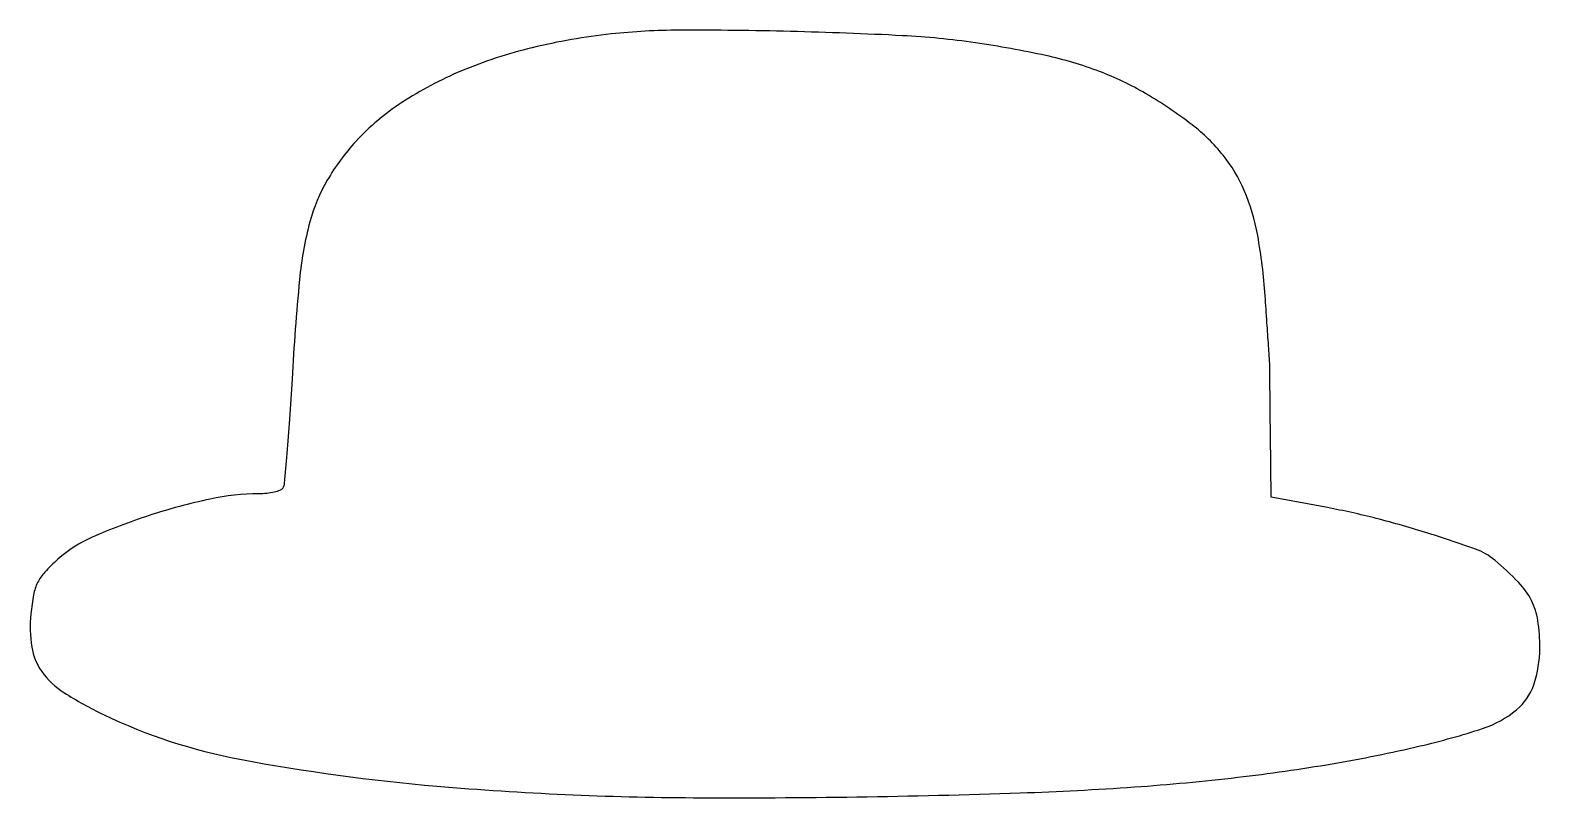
# Model space of a CAD drawing. Extents: x 0 to 253, y 0 to 129.
import ezdxf

# ---------------------------------------------------------------- set-up
doc = ezdxf.new("R2010")
doc.units = 0

msp = doc.modelspace()

# ---------------------------------------------------------------- linework, layer by layer
msp.add_lwpolyline([(97.5, 128.00647, 0.032203), (84.250773, 125.700227, 0.040392), (72.409325, 121.809402, 0.044627), (62.430214, 116.519971, 0.062983), (54.756922, 110.02542, 0.053464), (49.943802, 103.503622, 0.066624), (47.041998, 96.56104, 0.042235), (45.295912, 86.879395, 0.009581), (44.046749, 70.222082, -0.002944), (43.634126, 63.529924, -0.004505), (43.189994, 57.734004, -0.001672), (42.747178, 52.76241, -0.115863), (42.482746, 51.972082, -0.160858), (42.034741, 51.59608, -0.035121), (41.062115, 51.285549, -0.033172), (39.832764, 51.071348, -0.026553), (38.490204, 51, 0.053259), (30.323185, 50.127588, 0.025436), (20.117865, 47.372324, 0.024735), (10.558361, 43.730199, 0.079344), (4.844704, 40.053128, 0.023759), (2.643741, 37.885797, 0.071565), (1.452324, 36.154359, 0.069022), (0.774434, 34.122303, 0.021023), (0.31394, 30.904067, 0.063361), (0.460764, 25.358187, 0.118733), (2.154308, 21.230923, 0.094498), (5.859924, 17.732684, 0.030343), (12.5, 14.04013, 0.065258), (35.305498, 6.570695, 0.025256), (68.320508, 2.063395, 0.020058), (111.268312, 0.126305, 0.009848), (166, 0.932745, 0.008813), (185.105213, 1.928138, 0.011767), (202.397752, 3.544662, 0.012828), (218.235662, 5.815292, 0.015533), (232.948518, 8.784158, 0.021775), (243.407027, 11.720556, 0.092431), (249.081105, 14.832126, 0.141628), (251.975765, 19.031885, 0.079904), (252.985258, 25.1849, 0.037224), (252.655521, 29.803823, 0.082336), (251.580943, 33.158642, 0.073968), (249.398217, 36.203484, 0.025635), (245.432244, 39.897565, 0.088598), (242.243335, 41.731575, 0.010232), (234.385453, 44.376901, 0.013089), (225.577054, 46.891598, 0.017176), (217.409947, 48.697057), (208, 50.440667), (207.881579, 60.970333, -0.000243), (207.83776, 65.042369, -0.000377), (207.804327, 68.553785, -0.000104), (207.778129, 71.614732, -0.012947), (207.784888, 72, 0.026919), (207.780861, 72.387544, 0.000177), (207.56147, 75.78043, 0.000706), (207.303789, 79.659137, 0.000451), (206.993802, 84.167422, 0.02674), (205.744465, 94.271676, 0.056907), (203.494333, 101.807093, 0.06861), (199.942461, 107.720777, 0.059237), (194.761011, 112.791328, 0.031834), (186.975975, 118.03319, 0.041804), (179.246631, 121.723063, 0.036726), (170.257603, 124.389999, 0.01795), (158.487003, 126.520967, 0.022888), (146.261252, 127.716003, 0.006829), (127.525838, 128.428504, 0.006635), (108.900424, 128.634939, 0.026448)], format="xyb", close=True)

doc.saveas('drawing.dxf')
